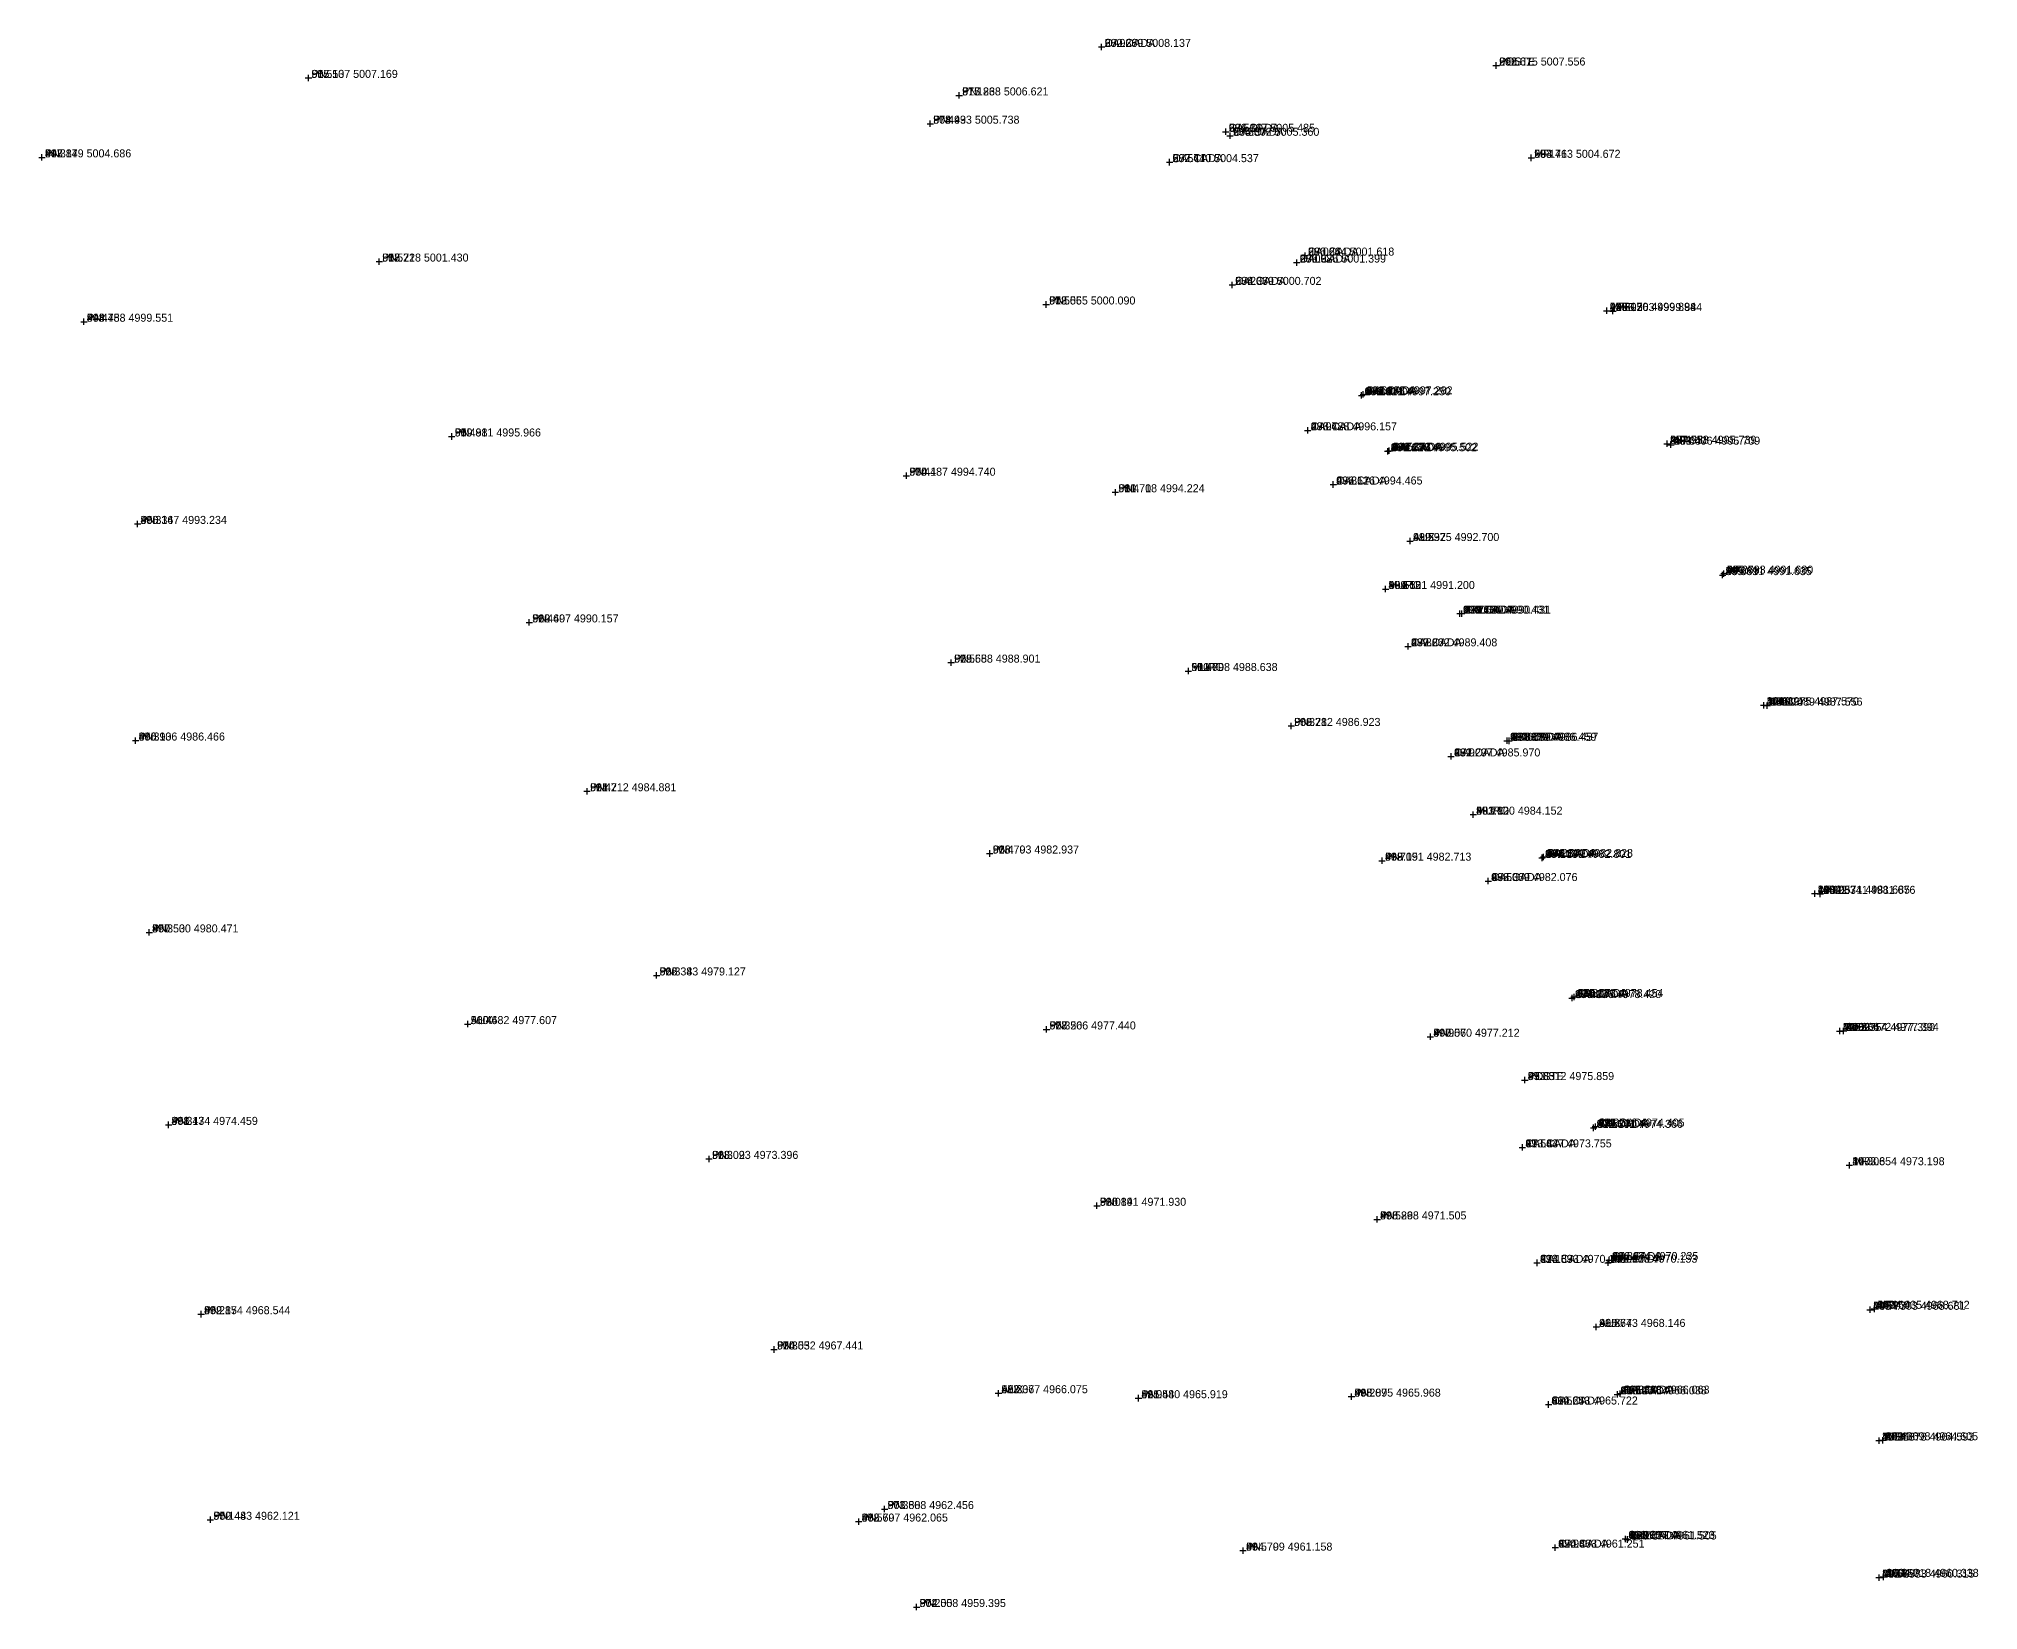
# Model space of a CAD drawing. Extents: x 886 to 1008, y 4909 to 5108.
# Drawn here: x 947.1 to 1007.7, y 4959.3 to 5008.4 of the extents above; entities that cross this region are included whole.
import ezdxf

# ---------------------------------------------------------------- set-up
doc = ezdxf.new("R2010")
doc.units = 0
doc.linetypes.add('1', pattern=[0])
doc.layers.get('0').update_dxf_attribs({"linetype": '1'})
doc.styles.add('STD', font='txt')

# ---------------------------------------------------------------- blocks, each defined once
blk = doc.blocks.new('CROSS')
at = {"color": 0}
for p, q in [((-50, 0), (50, 0)), ((0, -50), (0, 50))]:
    blk.add_line(p, q, dxfattribs=at)

msp = doc.modelspace()

# ---------------------------------------------------------------- block references
at = {"layer": 'POINT', "color": 2, "xscale": 0.002, "yscale": 0.002, "zscale": 0.002}
for p in [(980.2892, 5008.1367, 50.936), (955.5074, 5007.1688, 50.513), (992.6153, 5007.5555, 50.5067), (975.838, 5006.6211, 51.1265), (974.9332, 5005.7381, 50.4489), (984.1666, 5005.4849, 50.5336), (984.302, 5005.3603, 50.3566), (947.1792, 5004.6861, 50.3839), (982.4103, 5004.5365, 50.5743), (993.7128, 5004.6718, 50.1459), (957.7185, 5001.4305, 50.522), (986.3849, 5001.3987, 50.0916), (986.6436, 5001.6178, 50.0257), (984.3692, 5000.702, 50.207), (978.5553, 5000.0895, 50.5059), (996.0696, 4999.8936, 49.8119), (948.4881, 4999.5507, 50.4752), (996.2627, 4999.8842, 49.9498), (988.4109, 4997.2501, 49.8921), (988.4634, 4997.2824, 49.696), (959.9813, 4995.9661, 50.4815), (986.7277, 4996.1574, 49.9477), (997.9576, 4995.7393, 49.4526), (998.076, 4995.7089, 49.6398), (989.2275, 4995.5021, 49.7435), (989.273, 4995.5222, 49.5386), (974.1868, 4994.74, 50.4476), (987.5259, 4994.4652, 49.8112), (980.7181, 4994.2237, 50.4702), (950.1668, 4993.234, 50.3336), (989.9249, 4992.6996, 49.5374), (999.6907, 4991.6345, 49.0812), (999.733, 4991.68, 49.2694), (989.1608, 4991.2003, 49.5517), (991.4848, 4990.4313, 49.2704), (991.5405, 4990.4306, 49.0575), (962.4066, 4990.1566, 50.4688), (989.8621, 4989.4084, 49.3203), (975.5879, 4988.9008, 50.5649), (982.9977, 4988.6384, 50.4699), (1000.9751, 4987.5701, 48.6824), (1001.0887, 4987.5562, 48.8743), (986.2124, 4986.9226, 50.3776), (950.1061, 4986.4661, 50.3933), (991.2071, 4985.9697, 48.9287), (992.9589, 4986.4594, 48.8865), (993.0192, 4986.4574, 48.6754), (964.2115, 4984.8811, 50.4713), (991.9002, 4984.1516, 48.7116), (976.7928, 4982.9368, 50.4699), (989.0513, 4982.713, 49.7188), (994.0494, 4982.8012, 48.4778), (994.0998, 4982.828, 48.2803), (992.3688, 4982.0759, 48.4998), (1002.5708, 4981.6849, 48.1054), (1002.7408, 4981.6761, 48.2827), (950.53, 4980.4713, 50.3505), (966.3825, 4979.1274, 50.3336), (994.9862, 4978.4199, 48.0222), (995.053, 4978.4539, 47.818), (960.4822, 4977.6069, 50.4679), (978.5661, 4977.4402, 50.3195), (990.5597, 4977.2122, 49.9069), (1003.3538, 4977.3896, 47.6974), (1003.4716, 4977.3945, 47.8856), (993.5119, 4975.8585, 47.8312), (951.1342, 4974.4588, 50.3473), (995.6614, 4974.3657, 47.5537), (995.7161, 4974.4053, 47.3215), (968.0228, 4973.396, 50.3086), (993.4371, 4973.755, 47.5839), (1003.6535, 4973.198, 47.3083), (980.1412, 4971.9304, 50.0895), (988.8982, 4971.5051, 49.5259), (996.1436, 4970.2355, 46.897), (993.8929, 4970.148, 47.1526), (996.1131, 4970.1528, 47.0956), (952.1538, 4968.5441, 50.2873), (1004.3027, 4968.6814, 46.777), (1004.4346, 4968.7121, 46.9598), (995.7427, 4968.1461, 46.8673), (970.052, 4967.4414, 50.3533), (977.0668, 4966.0751, 50.3367), (988.0951, 4965.9684, 49.2869), (996.4072, 4966.0384, 46.5962), (996.4934, 4966.0631, 46.3806), (981.4402, 4965.9192, 49.9582), (994.2528, 4965.7221, 46.5636), (1004.578, 4964.5932, 46.2581), (1004.6981, 4964.6052, 46.4296), (973.5075, 4962.4559, 50.3875), (952.4427, 4962.1208, 50.1477), (972.697, 4962.065, 50.5697), (984.7093, 4961.158, 49.5789), (994.4631, 4961.2507, 45.98), (996.6572, 4961.523, 45.99), (996.7172, 4961.5047, 45.777), (1004.583, 4960.3147, 45.6691), (1004.7178, 4960.3375, 45.8502), (974.5078, 4959.3955, 50.2054)]:
    msp.add_blockref('CROSS', p, dxfattribs=at)

# ---------------------------------------------------------------- texts
at = {"layer": 'CO_ORDS', "color": 3, "style": 'STD'}
for s, p in [(' 980.289 5008.137', (980.2892, 5008.1367, 50.936)), (' 955.507 5007.169', (955.5074, 5007.1688, 50.513)), (' 992.615 5007.556', (992.6153, 5007.5555, 50.5067)), (' 975.838 5006.621', (975.838, 5006.6211, 51.1265)), (' 974.933 5005.738', (974.9332, 5005.7381, 50.4489)), (' 984.167 5005.485', (984.1666, 5005.4849, 50.5336)), (' 984.302 5005.360', (984.302, 5005.3603, 50.3566)), (' 947.179 5004.686', (947.1792, 5004.6861, 50.3839)), (' 993.713 5004.672', (993.7128, 5004.6718, 50.1459)), (' 982.410 5004.537', (982.4103, 5004.5365, 50.5743)), (' 986.644 5001.618', (986.6436, 5001.6178, 50.0257)), (' 957.718 5001.430', (957.7185, 5001.4305, 50.522)), (' 986.385 5001.399', (986.3849, 5001.3987, 50.0916)), (' 984.369 5000.702', (984.3692, 5000.702, 50.207)), (' 978.555 5000.090', (978.5553, 5000.0895, 50.5059)), (' 996.070 4999.894', (996.0696, 4999.8936, 49.8119)), (' 996.263 4999.884', (996.2627, 4999.8842, 49.9498)), (' 948.488 4999.551', (948.4881, 4999.5507, 50.4752)), (' 988.411 4997.250', (988.4109, 4997.2501, 49.8921)), (' 988.463 4997.282', (988.4634, 4997.2824, 49.696)), (' 986.728 4996.157', (986.7277, 4996.1574, 49.9477)), (' 959.981 4995.966', (959.9813, 4995.9661, 50.4815)), (' 989.228 4995.502', (989.2275, 4995.5021, 49.7435)), (' 989.273 4995.522', (989.273, 4995.5222, 49.5386)), (' 997.958 4995.739', (997.9576, 4995.7393, 49.4526)), (' 998.076 4995.709', (998.076, 4995.7089, 49.6398)), (' 974.187 4994.740', (974.1868, 4994.74, 50.4476)), (' 987.526 4994.465', (987.5259, 4994.4652, 49.8112)), (' 980.718 4994.224', (980.7181, 4994.2237, 50.4702)), (' 950.167 4993.234', (950.1668, 4993.234, 50.3336)), (' 989.925 4992.700', (989.9249, 4992.6996, 49.5374)), (' 999.691 4991.635', (999.6907, 4991.6345, 49.0812)), (' 999.733 4991.680', (999.733, 4991.68, 49.2694)), (' 989.161 4991.200', (989.1608, 4991.2003, 49.5517)), (' 962.407 4990.157', (962.4066, 4990.1566, 50.4688)), (' 991.485 4990.431', (991.4848, 4990.4313, 49.2704)), (' 991.540 4990.431', (991.5405, 4990.4306, 49.0575)), (' 975.588 4988.901', (975.5879, 4988.9008, 50.5649)), (' 989.862 4989.408', (989.8621, 4989.4084, 49.3203)), (' 982.998 4988.638', (982.9977, 4988.6384, 50.4699)), (' 1000.975 4987.570', (1000.9751, 4987.5701, 48.6824)), (' 1001.089 4987.556', (1001.0887, 4987.5562, 48.8743)), (' 950.106 4986.466', (950.1061, 4986.4661, 50.3933)), (' 986.212 4986.923', (986.2124, 4986.9226, 50.3776)), (' 992.959 4986.459', (992.9589, 4986.4594, 48.8865)), (' 993.019 4986.457', (993.0192, 4986.4574, 48.6754)), (' 991.207 4985.970', (991.2071, 4985.9697, 48.9287)), (' 964.212 4984.881', (964.2115, 4984.8811, 50.4713)), (' 991.900 4984.152', (991.9002, 4984.1516, 48.7116)), (' 976.793 4982.937', (976.7928, 4982.9368, 50.4699)), (' 994.049 4982.801', (994.0494, 4982.8012, 48.4778)), (' 994.100 4982.828', (994.0998, 4982.828, 48.2803)), (' 989.051 4982.713', (989.0513, 4982.713, 49.7188)), (' 992.369 4982.076', (992.3688, 4982.0759, 48.4998)), (' 1002.571 4981.685', (1002.5708, 4981.6849, 48.1054)), (' 1002.741 4981.676', (1002.7408, 4981.6761, 48.2827)), (' 950.530 4980.471', (950.53, 4980.4713, 50.3505)), (' 966.383 4979.127', (966.3825, 4979.1274, 50.3336)), (' 994.986 4978.420', (994.9862, 4978.4199, 48.0222)), (' 995.053 4978.454', (995.053, 4978.4539, 47.818)), (' 960.482 4977.607', (960.4822, 4977.6069, 50.4679)), (' 978.566 4977.440', (978.5661, 4977.4402, 50.3195)), (' 1003.354 4977.390', (1003.3538, 4977.3896, 47.6974)), (' 1003.472 4977.394', (1003.4716, 4977.3945, 47.8856)), (' 990.560 4977.212', (990.5597, 4977.2122, 49.9069)), (' 993.512 4975.859', (993.5119, 4975.8585, 47.8312)), (' 951.134 4974.459', (951.1342, 4974.4588, 50.3473)), (' 995.661 4974.366', (995.6614, 4974.3657, 47.5537)), (' 995.716 4974.405', (995.7161, 4974.4053, 47.3215)), (' 993.437 4973.755', (993.4371, 4973.755, 47.5839)), (' 968.023 4973.396', (968.0228, 4973.396, 50.3086)), (' 1003.654 4973.198', (1003.6535, 4973.198, 47.3083)), (' 980.141 4971.930', (980.1412, 4971.9304, 50.0895)), (' 988.898 4971.505', (988.8982, 4971.5051, 49.5259)), (' 993.893 4970.148', (993.8929, 4970.148, 47.1526)), (' 996.113 4970.153', (996.1131, 4970.1528, 47.0956)), (' 996.144 4970.235', (996.1436, 4970.2355, 46.897)), (' 952.154 4968.544', (952.1538, 4968.5441, 50.2873)), (' 1004.303 4968.681', (1004.3027, 4968.6814, 46.777)), (' 1004.435 4968.712', (1004.4346, 4968.7121, 46.9598)), (' 995.743 4968.146', (995.7427, 4968.1461, 46.8673)), (' 970.052 4967.441', (970.052, 4967.4414, 50.3533)), (' 977.067 4966.075', (977.0668, 4966.0751, 50.3367)), (' 981.440 4965.919', (981.4402, 4965.9192, 49.9582)), (' 988.095 4965.968', (988.0951, 4965.9684, 49.2869)), (' 996.407 4966.038', (996.4072, 4966.0384, 46.5962)), (' 996.493 4966.063', (996.4934, 4966.0631, 46.3806)), (' 994.253 4965.722', (994.2528, 4965.7221, 46.5636)), (' 1004.578 4964.593', (1004.578, 4964.5932, 46.2581)), (' 1004.698 4964.605', (1004.6981, 4964.6052, 46.4296)), (' 973.508 4962.456', (973.5075, 4962.4559, 50.3875)), (' 952.443 4962.121', (952.4427, 4962.1208, 50.1477)), (' 972.697 4962.065', (972.697, 4962.065, 50.5697)), (' 984.709 4961.158', (984.7093, 4961.158, 49.5789)), (' 994.463 4961.251', (994.4631, 4961.2507, 45.98)), (' 996.657 4961.523', (996.6572, 4961.523, 45.99)), (' 996.717 4961.505', (996.7172, 4961.5047, 45.777)), (' 1004.583 4960.315', (1004.583, 4960.3147, 45.6691)), (' 1004.718 4960.338', (1004.7178, 4960.3375, 45.8502)), (' 974.508 4959.395', (974.5078, 4959.3955, 50.2054))]:
    msp.add_text(s, height=0.25, dxfattribs=at).set_placement(p)
at = {"layer": 'CODE', "color": 3, "style": 'STD'}
for s, p in [(' CALCADA', (980.2892, 5008.1367, 50.936)), (' PN', (955.5074, 5007.1688, 50.513)), (' POSTE', (992.6153, 5007.5555, 50.5067)), (' PN', (975.838, 5006.6211, 51.1265)), (' PN', (974.9332, 5005.7381, 50.4489)), (' CALCADA', (984.1666, 5005.4849, 50.5336)), (' CALCADA', (984.302, 5005.3603, 50.3566)), (' PN', (947.1792, 5004.6861, 50.3839)), (' MF', (993.7128, 5004.6718, 50.1459)), (' CALCADA', (982.4103, 5004.5365, 50.5743)), (' CALCADA', (986.6436, 5001.6178, 50.0257)), (' PN', (957.7185, 5001.4305, 50.522)), (' CALCADA', (986.3849, 5001.3987, 50.0916)), (' CALCADA', (984.3692, 5000.702, 50.207)), (' PN', (978.5553, 5000.0895, 50.5059)), (' MF', (996.0696, 4999.8936, 49.8119)), (' MF', (996.2627, 4999.8842, 49.9498)), (' PN', (948.4881, 4999.5507, 50.4752)), (' CALCADA', (988.4109, 4997.2501, 49.8921)), (' CALCADA', (988.4634, 4997.2824, 49.696)), (' CALCADA', (986.7277, 4996.1574, 49.9477)), (' PN', (959.9813, 4995.9661, 50.4815)), (' CALCADA', (989.2275, 4995.5021, 49.7435)), (' CALCADA', (989.273, 4995.5222, 49.5386)), (' MF', (997.9576, 4995.7393, 49.4526)), (' MF', (998.076, 4995.7089, 49.6398)), (' PN', (974.1868, 4994.74, 50.4476)), (' CALCADA', (987.5259, 4994.4652, 49.8112)), (' PN', (980.7181, 4994.2237, 50.4702)), (' PN', (950.1668, 4993.234, 50.3336)), (' AUX', (989.9249, 4992.6996, 49.5374)), (' MF', (999.6907, 4991.6345, 49.0812)), (' MF', (999.733, 4991.68, 49.2694)), (' MURO', (989.1608, 4991.2003, 49.5517)), (' PN', (962.4066, 4990.1566, 50.4688)), (' CALCADA', (991.4848, 4990.4313, 49.2704)), (' CALCADA', (991.5405, 4990.4306, 49.0575)), (' PN', (975.5879, 4988.9008, 50.5649)), (' CALCADA', (989.8621, 4989.4084, 49.3203)), (' MURO', (982.9977, 4988.6384, 50.4699)), (' MF', (1000.9751, 4987.5701, 48.6824)), (' MF', (1001.0887, 4987.5562, 48.8743)), (' PN', (950.1061, 4986.4661, 50.3933)), (' PN', (986.2124, 4986.9226, 50.3776)), (' CALCADA', (992.9589, 4986.4594, 48.8865)), (' CALCADA', (993.0192, 4986.4574, 48.6754)), (' CALCADA', (991.2071, 4985.9697, 48.9287)), (' PN', (964.2115, 4984.8811, 50.4713)), (' MURO', (991.9002, 4984.1516, 48.7116)), (' PN', (976.7928, 4982.9368, 50.4699)), (' CALCADA', (994.0494, 4982.8012, 48.4778)), (' CALCADA', (994.0998, 4982.828, 48.2803)), (' PN', (989.0513, 4982.713, 49.7188)), (' CALCADA', (992.3688, 4982.0759, 48.4998)), (' MF', (1002.5708, 4981.6849, 48.1054)), (' MF', (1002.7408, 4981.6761, 48.2827)), (' PN', (950.53, 4980.4713, 50.3505)), (' PN', (966.3825, 4979.1274, 50.3336)), (' CALCADA', (994.9862, 4978.4199, 48.0222)), (' CALCADA', (995.053, 4978.4539, 47.818)), (' AUX', (960.4822, 4977.6069, 50.4679)), (' PN', (978.5661, 4977.4402, 50.3195)), (' MF', (1003.3538, 4977.3896, 47.6974)), (' MF', (1003.4716, 4977.3945, 47.8856)), (' PN', (990.5597, 4977.2122, 49.9069)), (' POSTE', (993.5119, 4975.8585, 47.8312)), (' PN', (951.1342, 4974.4588, 50.3473)), (' CALCADA', (995.6614, 4974.3657, 47.5537)), (' CALCADA', (995.7161, 4974.4053, 47.3215)), (' CALCADA', (993.4371, 4973.755, 47.5839)), (' PN', (968.0228, 4973.396, 50.3086)), (' MF', (1003.6535, 4973.198, 47.3083)), (' PN', (980.1412, 4971.9304, 50.0895)), (' PN', (988.8982, 4971.5051, 49.5259)), (' CALCADA', (993.8929, 4970.148, 47.1526)), (' CALCADA', (996.1131, 4970.1528, 47.0956)), (' CALCADA', (996.1436, 4970.2355, 46.897)), (' PN', (952.1538, 4968.5441, 50.2873)), (' MF', (1004.3027, 4968.6814, 46.777)), (' MF', (1004.4346, 4968.7121, 46.9598)), (' AUX', (995.7427, 4968.1461, 46.8673)), (' PN', (970.052, 4967.4414, 50.3533)), (' AUX', (977.0668, 4966.0751, 50.3367)), (' PN', (981.4402, 4965.9192, 49.9582)), (' PN', (988.0951, 4965.9684, 49.2869)), (' CALCADA', (996.4072, 4966.0384, 46.5962)), (' CALCADA', (996.4934, 4966.0631, 46.3806)), (' CALCADA', (994.2528, 4965.7221, 46.5636)), (' MF', (1004.578, 4964.5932, 46.2581)), (' MF', (1004.6981, 4964.6052, 46.4296)), (' PN', (973.5075, 4962.4559, 50.3875)), (' PN', (952.4427, 4962.1208, 50.1477)), (' PN', (972.697, 4962.065, 50.5697)), (' PN', (984.7093, 4961.158, 49.5789)), (' CALCADA', (994.4631, 4961.2507, 45.98)), (' CALCADA', (996.6572, 4961.523, 45.99)), (' CALCADA', (996.7172, 4961.5047, 45.777)), (' MF', (1004.583, 4960.3147, 45.6691)), (' MF', (1004.7178, 4960.3375, 45.8502)), (' PN', (974.5078, 4959.3955, 50.2054))]:
    msp.add_text(s, height=0.25, dxfattribs=at).set_placement(p)
at = {"layer": 'HEIGHT', "color": 3, "style": 'STD'}
for s, p in [(' 50.936', (980.2892, 5008.1367, 50.936)), (' 50.513', (955.5074, 5007.1688, 50.513)), (' 50.507', (992.6153, 5007.5555, 50.5067)), (' 51.126', (975.838, 5006.6211, 51.1265)), (' 50.449', (974.9332, 5005.7381, 50.4489)), (' 50.534', (984.1666, 5005.4849, 50.5336)), (' 50.357', (984.302, 5005.3603, 50.3566)), (' 50.384', (947.1792, 5004.6861, 50.3839)), (' 50.146', (993.7128, 5004.6718, 50.1459)), (' 50.574', (982.4103, 5004.5365, 50.5743)), (' 50.026', (986.6436, 5001.6178, 50.0257)), (' 50.522', (957.7185, 5001.4305, 50.522)), (' 50.092', (986.3849, 5001.3987, 50.0916)), (' 50.207', (984.3692, 5000.702, 50.207)), (' 50.506', (978.5553, 5000.0895, 50.5059)), (' 49.812', (996.0696, 4999.8936, 49.8119)), (' 49.950', (996.2627, 4999.8842, 49.9498)), (' 50.475', (948.4881, 4999.5507, 50.4752)), (' 49.892', (988.4109, 4997.2501, 49.8921)), (' 49.696', (988.4634, 4997.2824, 49.696)), (' 49.948', (986.7277, 4996.1574, 49.9477)), (' 50.481', (959.9813, 4995.9661, 50.4815)), (' 49.744', (989.2275, 4995.5021, 49.7435)), (' 49.539', (989.273, 4995.5222, 49.5386)), (' 49.453', (997.9576, 4995.7393, 49.4526)), (' 49.640', (998.076, 4995.7089, 49.6398)), (' 50.448', (974.1868, 4994.74, 50.4476)), (' 49.811', (987.5259, 4994.4652, 49.8112)), (' 50.470', (980.7181, 4994.2237, 50.4702)), (' 50.334', (950.1668, 4993.234, 50.3336)), (' 49.537', (989.9249, 4992.6996, 49.5374)), (' 49.081', (999.6907, 4991.6345, 49.0812)), (' 49.269', (999.733, 4991.68, 49.2694)), (' 49.552', (989.1608, 4991.2003, 49.5517)), (' 50.469', (962.4066, 4990.1566, 50.4688)), (' 49.270', (991.4848, 4990.4313, 49.2704)), (' 49.058', (991.5405, 4990.4306, 49.0575)), (' 50.565', (975.5879, 4988.9008, 50.5649)), (' 49.320', (989.8621, 4989.4084, 49.3203)), (' 50.470', (982.9977, 4988.6384, 50.4699)), (' 48.682', (1000.9751, 4987.5701, 48.6824)), (' 48.874', (1001.0887, 4987.5562, 48.8743)), (' 50.393', (950.1061, 4986.4661, 50.3933)), (' 50.378', (986.2124, 4986.9226, 50.3776)), (' 48.887', (992.9589, 4986.4594, 48.8865)), (' 48.675', (993.0192, 4986.4574, 48.6754)), (' 48.929', (991.2071, 4985.9697, 48.9287)), (' 50.471', (964.2115, 4984.8811, 50.4713)), (' 48.712', (991.9002, 4984.1516, 48.7116)), (' 50.470', (976.7928, 4982.9368, 50.4699)), (' 48.478', (994.0494, 4982.8012, 48.4778)), (' 48.280', (994.0998, 4982.828, 48.2803)), (' 49.719', (989.0513, 4982.713, 49.7188)), (' 48.500', (992.3688, 4982.0759, 48.4998)), (' 48.105', (1002.5708, 4981.6849, 48.1054)), (' 48.283', (1002.7408, 4981.6761, 48.2827)), (' 50.350', (950.53, 4980.4713, 50.3505)), (' 50.334', (966.3825, 4979.1274, 50.3336)), (' 48.022', (994.9862, 4978.4199, 48.0222)), (' 47.818', (995.053, 4978.4539, 47.818)), (' 50.468', (960.4822, 4977.6069, 50.4679)), (' 50.320', (978.5661, 4977.4402, 50.3195)), (' 47.697', (1003.3538, 4977.3896, 47.6974)), (' 47.886', (1003.4716, 4977.3945, 47.8856)), (' 49.907', (990.5597, 4977.2122, 49.9069)), (' 47.831', (993.5119, 4975.8585, 47.8312)), (' 50.347', (951.1342, 4974.4588, 50.3473)), (' 47.554', (995.6614, 4974.3657, 47.5537)), (' 47.321', (995.7161, 4974.4053, 47.3215)), (' 47.584', (993.4371, 4973.755, 47.5839)), (' 50.309', (968.0228, 4973.396, 50.3086)), (' 47.308', (1003.6535, 4973.198, 47.3083)), (' 50.089', (980.1412, 4971.9304, 50.0895)), (' 49.526', (988.8982, 4971.5051, 49.5259)), (' 47.153', (993.8929, 4970.148, 47.1526)), (' 47.096', (996.1131, 4970.1528, 47.0956)), (' 46.897', (996.1436, 4970.2355, 46.897)), (' 50.287', (952.1538, 4968.5441, 50.2873)), (' 46.777', (1004.3027, 4968.6814, 46.777)), (' 46.960', (1004.4346, 4968.7121, 46.9598)), (' 46.867', (995.7427, 4968.1461, 46.8673)), (' 50.353', (970.052, 4967.4414, 50.3533)), (' 50.337', (977.0668, 4966.0751, 50.3367)), (' 49.958', (981.4402, 4965.9192, 49.9582)), (' 49.287', (988.0951, 4965.9684, 49.2869)), (' 46.596', (996.4072, 4966.0384, 46.5962)), (' 46.381', (996.4934, 4966.0631, 46.3806)), (' 46.564', (994.2528, 4965.7221, 46.5636)), (' 46.258', (1004.578, 4964.5932, 46.2581)), (' 46.430', (1004.6981, 4964.6052, 46.4296)), (' 50.388', (973.5075, 4962.4559, 50.3875)), (' 50.148', (952.4427, 4962.1208, 50.1477)), (' 50.570', (972.697, 4962.065, 50.5697)), (' 49.579', (984.7093, 4961.158, 49.5789)), (' 45.980', (994.4631, 4961.2507, 45.98)), (' 45.990', (996.6572, 4961.523, 45.99)), (' 45.777', (996.7172, 4961.5047, 45.777)), (' 45.669', (1004.583, 4960.3147, 45.6691)), (' 45.850', (1004.7178, 4960.3375, 45.8502)), (' 50.205', (974.5078, 4959.3955, 50.2054))]:
    msp.add_text(s, height=0.25, dxfattribs=at).set_placement(p)
at = {"layer": 'PT_ID', "color": 3, "style": 'STD'}
for s, p in [(' 282', (980.2892, 5008.1367, 50.936)), (' 517', (955.5074, 5007.1688, 50.513)), (' 266', (992.6153, 5007.5555, 50.5067)), (' 377', (975.838, 5006.6211, 51.1265)), (' 378', (974.9332, 5005.7381, 50.4489)), (' 286', (984.1666, 5005.4849, 50.5336)), (' 285', (984.302, 5005.3603, 50.3566)), (' 493', (947.1792, 5004.6861, 50.3839)), (' 234', (993.7128, 5004.6718, 50.1459)), (' 287', (982.4103, 5004.5365, 50.5743)), (' 290', (986.6436, 5001.6178, 50.0257)), (' 518', (957.7185, 5001.4305, 50.522)), (' 289', (986.3849, 5001.3987, 50.0916)), (' 288', (984.3692, 5000.702, 50.207)), (' 512', (978.5553, 5000.0895, 50.5059)), (' 235', (996.0696, 4999.8936, 49.8119)), (' 236', (996.2627, 4999.8842, 49.9498)), (' 494', (948.4881, 4999.5507, 50.4752)), (' 292', (988.4109, 4997.2501, 49.8921)), (' 291', (988.4634, 4997.2824, 49.696)), (' 293', (986.7277, 4996.1574, 49.9477)), (' 519', (959.9813, 4995.9661, 50.4815)), (' 295', (989.2275, 4995.5021, 49.7435)), (' 294', (989.273, 4995.5222, 49.5386)), (' 237', (997.9576, 4995.7393, 49.4526)), (' 238', (998.076, 4995.7089, 49.6398)), (' 530', (974.1868, 4994.74, 50.4476)), (' 296', (987.5259, 4994.4652, 49.8112)), (' 511', (980.7181, 4994.2237, 50.4702)), (' 495', (950.1668, 4993.234, 50.3336)), (' 4', (989.9249, 4992.6996, 49.5374)), (' 239', (999.6907, 4991.6345, 49.0812)), (' 240', (999.733, 4991.68, 49.2694)), (' 304', (989.1608, 4991.2003, 49.5517)), (' 520', (962.4066, 4990.1566, 50.4688)), (' 298', (991.4848, 4990.4313, 49.2704)), (' 299', (991.5405, 4990.4306, 49.0575)), (' 529', (975.5879, 4988.9008, 50.5649)), (' 297', (989.8621, 4989.4084, 49.3203)), (' 510', (982.9977, 4988.6384, 50.4699)), (' 241', (1000.9751, 4987.5701, 48.6824)), (' 242', (1001.0887, 4987.5562, 48.8743)), (' 496', (950.1061, 4986.4661, 50.3933)), (' 509', (986.2124, 4986.9226, 50.3776)), (' 301', (992.9589, 4986.4594, 48.8865)), (' 300', (993.0192, 4986.4574, 48.6754)), (' 302', (991.2071, 4985.9697, 48.9287)), (' 521', (964.2115, 4984.8811, 50.4713)), (' 303', (991.9002, 4984.1516, 48.7116)), (' 528', (976.7928, 4982.9368, 50.4699)), (' 307', (994.0494, 4982.8012, 48.4778)), (' 306', (994.0998, 4982.828, 48.2803)), (' 508', (989.0513, 4982.713, 49.7188)), (' 308', (992.3688, 4982.0759, 48.4998)), (' 243', (1002.5708, 4981.6849, 48.1054)), (' 244', (1002.7408, 4981.6761, 48.2827)), (' 497', (950.53, 4980.4713, 50.3505)), (' 522', (966.3825, 4979.1274, 50.3336)), (' 309', (994.9862, 4978.4199, 48.0222)), (' 310', (995.053, 4978.4539, 47.818)), (' 5', (960.4822, 4977.6069, 50.4679)), (' 527', (978.5661, 4977.4402, 50.3195)), (' 245', (1003.3538, 4977.3896, 47.6974)), (' 246', (1003.4716, 4977.3945, 47.8856)), (' 507', (990.5597, 4977.2122, 49.9069)), (' 333', (993.5119, 4975.8585, 47.8312)), (' 498', (951.1342, 4974.4588, 50.3473)), (' 312', (995.6614, 4974.3657, 47.5537)), (' 311', (995.7161, 4974.4053, 47.3215)), (' 313', (993.4371, 4973.755, 47.5839)), (' 523', (968.0228, 4973.396, 50.3086)), (' 247', (1003.6535, 4973.198, 47.3083)), (' 526', (980.1412, 4971.9304, 50.0895)), (' 506', (988.8982, 4971.5051, 49.5259)), (' 314', (993.8929, 4970.148, 47.1526)), (' 315', (996.1131, 4970.1528, 47.0956)), (' 316', (996.1436, 4970.2355, 46.897)), (' 499', (952.1538, 4968.5441, 50.2873)), (' 248', (1004.3027, 4968.6814, 46.777)), (' 249', (1004.4346, 4968.7121, 46.9598)), (' 3', (995.7427, 4968.1461, 46.8673)), (' 524', (970.052, 4967.4414, 50.3533)), (' 483', (977.0668, 4966.0751, 50.3367)), (' 525', (981.4402, 4965.9192, 49.9582)), (' 505', (988.0951, 4965.9684, 49.2869)), (' 318', (996.4072, 4966.0384, 46.5962)), (' 317', (996.4934, 4966.0631, 46.3806)), (' 319', (994.2528, 4965.7221, 46.5636)), (' 250', (1004.578, 4964.5932, 46.2581)), (' 251', (1004.6981, 4964.6052, 46.4296)), (' 501', (973.5075, 4962.4559, 50.3875)), (' 500', (952.4427, 4962.1208, 50.1477)), (' 488', (972.697, 4962.065, 50.5697)), (' 504', (984.7093, 4961.158, 49.5789)), (' 320', (994.4631, 4961.2507, 45.98)), (' 321', (996.6572, 4961.523, 45.99)), (' 322', (996.7172, 4961.5047, 45.777)), (' 252', (1004.583, 4960.3147, 45.6691)), (' 253', (1004.7178, 4960.3375, 45.8502)), (' 502', (974.5078, 4959.3955, 50.2054))]:
    msp.add_text(s, height=0.25, dxfattribs=at).set_placement(p)

doc.saveas('drawing.dxf')
